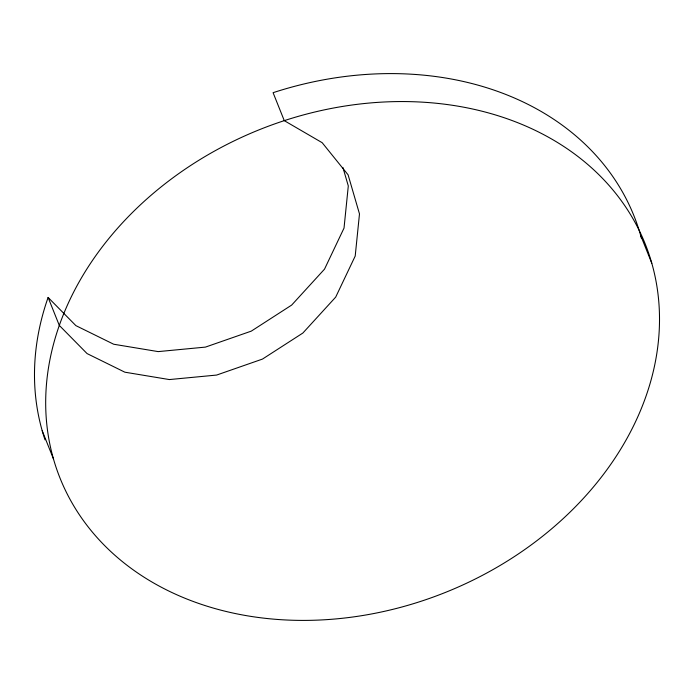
<?xml version="1.0" encoding="UTF-8"?>
<svg xmlns="http://www.w3.org/2000/svg" width="694" height="694" viewBox="0 0 694 694"><rect width="100%" height="100%" fill="white"/><g stroke="black" fill="none" stroke-linecap="round" stroke-linejoin="round"><path stroke-width="1.04" d="M45.032 439.849A315.154 249.363 -21.8 0 1 48.112 297.448L75.88 325.625L113.686 344.233L158.18 351.606L205.441 347.104L251.289 331.125L291.68 305.074L324.514 269.151L344.024 228.092L348.301 185.949L342.905 167.445M640.631 235.335L651.813 263.304A315.154 249.363 -21.8 0 1 262.15 617.955A315.154 249.363 -21.8 0 1 143.814 201.685A315.154 249.363 -21.8 0 1 651.813 263.304M48.112 297.448L59.294 325.408L87.071 353.584L124.868 372.192L169.362 379.566L216.623 375.064L262.471 359.084L302.862 333.042L335.696 297.11L355.207 256.051L359.483 213.908L348.102 174.836L322.172 142.695L284.271 120.643L273.089 92.684A315.154 249.363 -21.8 0 1 641.473 238.415M42.187 430.696L53.369 458.665"/></g></svg>
